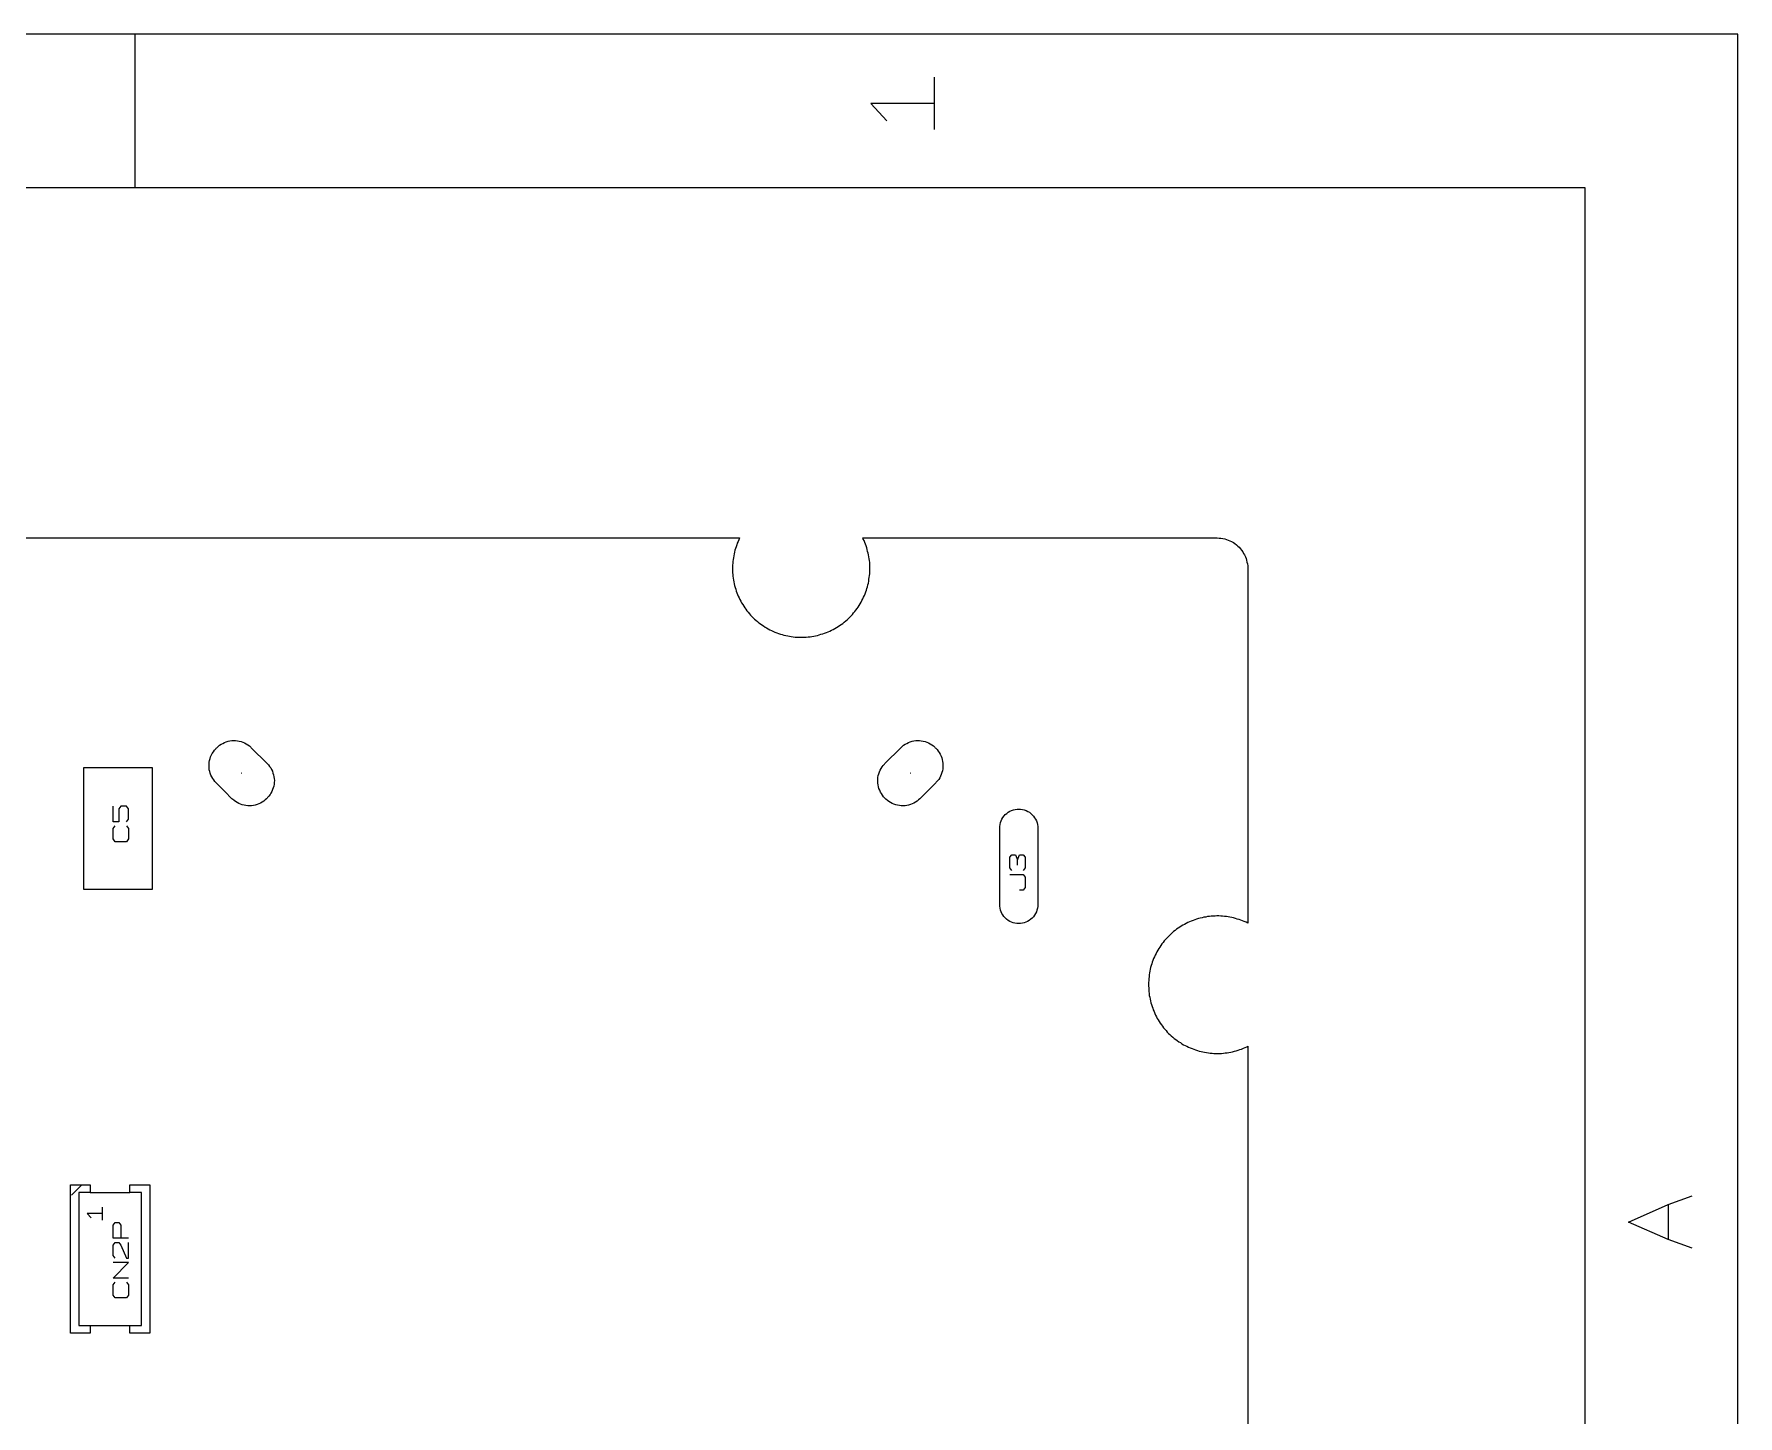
# Model space of a CAD drawing. Extents: x -93 to 502, y -337 to 504.
# Drawn here: x 185.3 to 501.1, y 247.6 to 503.6 of the extents above; entities that cross this region are included whole.
import ezdxf

# ---------------------------------------------------------------- set-up
doc = ezdxf.new("R2010")
doc.units = 0
doc.layers.add('1', color=1, linetype='CONTINUOUS')

msp = doc.modelspace()

# ---------------------------------------------------------------- linework, layer by layer
at = {"layer": '1'}
for p, q in [((501.08, 503.6), (-93.1, 503.6)), ((204, 503.6), (204, 475.32)), ((501.08, -336.68), (501.08, 503.6)), ((352.18, 485.9), (352.18, 495.6)), ((352.18, 490.75), (340.38, 490.75)), ((340.38, 490.75), (343.33, 487.5)), ((472.78, 475.12), (-64.8, 475.12)), ((472.78, 88.85), (472.78, 475.12)), ((94.15, 410.25), (316.08, 410.25)), ((315.13, 407.62), (315.05, 407.3)), ((315.2, 407.97), (315.13, 407.62)), ((315.3, 408.3), (315.2, 407.97)), ((315.43, 408.62), (315.3, 408.3)), ((315.53, 408.95), (315.43, 408.62)), ((315.65, 409.27), (315.53, 408.95)), ((315.8, 409.6), (315.65, 409.27)), ((315.93, 409.92), (315.8, 409.6)), ((316.08, 410.25), (315.93, 409.92)), ((338.98, 410.05), (338.9, 410.25)), ((338.9, 410.25), (404.58, 410.25)), ((339.13, 409.75), (338.98, 410.05)), ((339.25, 409.42), (339.13, 409.75)), ((339.4, 409.1), (339.25, 409.42)), ((339.5, 408.77), (339.4, 409.1)), ((339.63, 408.45), (339.5, 408.77)), ((339.73, 408.1), (339.63, 408.45)), ((339.8, 407.77), (339.73, 408.1)), ((339.9, 407.42), (339.8, 407.77)), ((339.98, 407.1), (339.9, 407.42)), ((404.58, 410.25), (404.93, 410.22)), ((404.93, 410.22), (405.28, 410.2)), ((405.28, 410.2), (405.63, 410.15)), ((405.63, 410.15), (405.98, 410.07)), ((405.98, 410.07), (406.3, 409.97)), ((406.3, 409.97), (406.63, 409.85)), ((406.63, 409.85), (406.95, 409.72)), ((406.95, 409.72), (407.25, 409.57)), ((407.25, 409.57), (407.58, 409.4)), ((407.58, 409.4), (407.85, 409.2)), ((407.85, 409.2), (408.13, 409)), ((408.13, 409), (408.4, 408.75)), ((408.4, 408.75), (408.65, 408.52)), ((408.65, 408.52), (408.88, 408.25)), ((408.88, 408.25), (409.1, 407.97)), ((409.1, 407.97), (409.3, 407.7)), ((409.3, 407.7), (409.48, 407.4)), ((409.48, 407.4), (409.65, 407.1)), ((314.78, 405.22), (314.75, 404.87)), ((314.75, 404.87), (314.75, 404.52)), ((314.75, 404.52), (314.75, 404.17)), ((314.75, 404.17), (314.78, 403.82)), ((314.8, 405.57), (314.78, 405.22)), ((314.83, 405.92), (314.8, 405.57)), ((314.88, 406.27), (314.83, 405.92)), ((314.93, 406.6), (314.88, 406.27)), ((314.98, 406.95), (314.93, 406.6)), ((315.05, 407.3), (314.98, 406.95)), ((340.03, 406.75), (339.98, 407.1)), ((340.08, 406.4), (340.03, 406.75)), ((340.13, 406.07), (340.08, 406.4)), ((340.18, 405.72), (340.13, 406.07)), ((340.2, 405.37), (340.18, 405.72)), ((340.2, 405.02), (340.2, 405.37)), ((340.23, 404.67), (340.2, 405.02)), ((340.2, 403.97), (340.23, 404.32)), ((340.23, 404.32), (340.23, 404.67)), ((409.65, 407.1), (409.8, 406.77)), ((409.8, 406.77), (409.93, 406.45)), ((409.93, 406.45), (410.03, 406.12)), ((410.03, 406.12), (410.1, 405.77)), ((410.1, 405.77), (410.18, 405.45)), ((410.18, 405.45), (410.23, 405.1)), ((410.23, 405.1), (410.25, 404.75)), ((410.25, 404.75), (410.25, 404.57)), ((410.25, 404.57), (410.25, 338.9)), ((314.78, 403.82), (314.8, 403.47)), ((314.8, 403.47), (314.83, 403.15)), ((314.83, 403.15), (314.88, 402.8)), ((314.88, 402.8), (314.93, 402.45)), ((314.93, 402.45), (315, 402.1)), ((315, 402.1), (315.08, 401.77)), ((315.08, 401.77), (315.15, 401.42)), ((315.15, 401.42), (315.25, 401.1)), ((315.25, 401.1), (315.35, 400.75)), ((339.68, 400.9), (339.78, 401.22)), ((339.78, 401.22), (339.85, 401.57)), ((339.85, 401.57), (339.93, 401.9)), ((339.93, 401.9), (340, 402.25)), ((340, 402.25), (340.05, 402.6)), ((340.05, 402.6), (340.1, 402.95)), ((340.1, 402.95), (340.15, 403.27)), ((340.15, 403.27), (340.18, 403.62)), ((340.18, 403.62), (340.2, 403.97)), ((315.35, 400.75), (315.45, 400.42)), ((315.45, 400.42), (315.58, 400.1)), ((315.58, 400.1), (315.7, 399.77)), ((315.7, 399.77), (315.83, 399.45)), ((315.83, 399.45), (315.98, 399.15)), ((315.98, 399.15), (316.13, 398.82)), ((316.13, 398.82), (316.3, 398.52)), ((316.3, 398.52), (316.45, 398.22)), ((316.45, 398.22), (316.65, 397.92)), ((316.65, 397.92), (316.83, 397.62)), ((338.23, 397.75), (338.4, 398.05)), ((338.4, 398.05), (338.58, 398.35)), ((338.58, 398.35), (338.75, 398.65)), ((338.75, 398.65), (338.9, 398.95)), ((338.9, 398.95), (339.05, 399.27)), ((339.05, 399.27), (339.2, 399.6)), ((339.2, 399.6), (339.33, 399.92)), ((339.33, 399.92), (339.45, 400.25)), ((339.45, 400.25), (339.58, 400.57)), ((339.58, 400.57), (339.68, 400.9)), ((316.83, 397.62), (317.03, 397.32)), ((317.03, 397.32), (317.23, 397.05)), ((317.23, 397.05), (317.43, 396.77)), ((317.43, 396.77), (317.65, 396.5)), ((317.65, 396.5), (317.88, 396.22)), ((317.88, 396.22), (318.1, 395.97)), ((318.1, 395.97), (318.35, 395.72)), ((318.35, 395.72), (318.6, 395.47)), ((318.6, 395.47), (318.85, 395.22)), ((318.85, 395.22), (319.1, 395)), ((319.1, 395), (319.38, 394.77)), ((319.38, 394.77), (319.65, 394.55)), ((335.45, 394.65), (335.73, 394.87)), ((335.73, 394.87), (335.98, 395.1)), ((335.98, 395.1), (336.23, 395.32)), ((336.23, 395.32), (336.48, 395.57)), ((336.48, 395.57), (336.73, 395.82)), ((336.73, 395.82), (336.98, 396.07)), ((336.98, 396.07), (337.2, 396.35)), ((337.2, 396.35), (337.43, 396.62)), ((337.43, 396.62), (337.63, 396.9)), ((337.63, 396.9), (337.83, 397.17)), ((337.83, 397.17), (338.03, 397.45)), ((338.03, 397.45), (338.23, 397.75)), ((319.65, 394.55), (319.93, 394.35)), ((319.93, 394.35), (320.2, 394.15)), ((320.2, 394.15), (320.48, 393.95)), ((320.48, 393.95), (320.78, 393.75)), ((320.78, 393.75), (321.08, 393.57)), ((321.08, 393.57), (321.38, 393.4)), ((321.38, 393.4), (321.7, 393.25)), ((321.7, 393.25), (322, 393.1)), ((322, 393.1), (322.33, 392.95)), ((322.33, 392.95), (322.63, 392.8)), ((322.63, 392.8), (322.95, 392.67)), ((322.95, 392.67), (323.3, 392.55)), ((323.3, 392.55), (323.63, 392.45)), ((323.63, 392.45), (323.95, 392.35)), ((323.95, 392.35), (324.28, 392.25)), ((324.28, 392.25), (324.63, 392.17)), ((324.63, 392.17), (324.98, 392.1)), ((324.98, 392.1), (325.3, 392.05)), ((325.3, 392.05), (325.65, 391.97)), ((325.65, 391.97), (326, 391.95)), ((326, 391.95), (326.35, 391.9)), ((326.35, 391.9), (326.7, 391.87)), ((326.7, 391.87), (327.05, 391.85)), ((327.05, 391.85), (327.38, 391.85)), ((327.38, 391.85), (327.73, 391.85)), ((327.73, 391.85), (328.08, 391.87)), ((328.08, 391.87), (328.43, 391.87)), ((328.43, 391.87), (328.78, 391.92)), ((328.78, 391.92), (329.13, 391.95)), ((329.13, 391.95), (329.48, 392)), ((329.48, 392), (329.8, 392.07)), ((329.8, 392.07), (330.15, 392.12)), ((330.15, 392.12), (330.5, 392.2)), ((330.5, 392.2), (330.83, 392.3)), ((330.83, 392.3), (331.15, 392.4)), ((331.15, 392.4), (331.5, 392.5)), ((331.5, 392.5), (331.83, 392.62)), ((331.83, 392.62), (332.15, 392.72)), ((332.15, 392.72), (332.48, 392.87)), ((332.48, 392.87), (332.8, 393)), ((332.8, 393), (333.1, 393.15)), ((333.1, 393.15), (333.43, 393.32)), ((333.43, 393.32), (333.73, 393.47)), ((333.73, 393.47), (334.03, 393.65)), ((334.03, 393.65), (334.33, 393.85)), ((334.33, 393.85), (334.6, 394.02)), ((334.6, 394.02), (334.9, 394.22)), ((334.9, 394.22), (335.18, 394.42)), ((335.18, 394.42), (335.45, 394.65)), ((221.28, 372.58), (221.63, 372.65)), ((221.63, 372.65), (221.98, 372.7)), ((221.98, 372.7), (222.3, 372.73)), ((222.3, 372.73), (222.65, 372.7)), ((222.65, 372.7), (223, 372.68)), ((223, 372.68), (223.35, 372.6)), ((223.35, 372.6), (223.7, 372.53)), ((348.03, 372.58), (348.38, 372.65)), ((348.38, 372.65), (348.73, 372.7)), ((348.73, 372.7), (349.05, 372.73)), ((349.05, 372.73), (349.4, 372.7)), ((349.4, 372.7), (349.75, 372.68)), ((349.75, 372.68), (350.1, 372.6)), ((350.1, 372.6), (350.45, 372.53)), ((217.95, 369.4), (218.05, 369.73)), ((218.05, 369.73), (218.2, 370.05)), ((218.2, 370.05), (218.35, 370.35)), ((218.35, 370.35), (218.55, 370.65)), ((218.55, 370.65), (218.75, 370.93)), ((218.75, 370.93), (218.98, 371.2)), ((218.98, 371.2), (219.08, 371.28)), ((219.08, 371.28), (219.18, 371.4)), ((219.18, 371.4), (219.43, 371.63)), ((219.43, 371.63), (219.7, 371.85)), ((219.7, 371.85), (220, 372.05)), ((220, 372.05), (220.3, 372.2)), ((220.3, 372.2), (220.63, 372.35)), ((220.63, 372.35), (220.95, 372.48)), ((220.95, 372.48), (221.28, 372.58)), ((223.7, 372.53), (224.03, 372.4)), ((224.03, 372.4), (224.35, 372.28)), ((224.35, 372.28), (224.65, 372.1)), ((224.65, 372.1), (224.95, 371.93)), ((224.95, 371.93), (225.23, 371.73)), ((225.23, 371.73), (225.48, 371.48)), ((225.48, 371.48), (225.58, 371.4)), ((225.58, 371.4), (228.53, 368.45)), ((343, 368.45), (345.93, 371.4)), ((345.93, 371.4), (346.18, 371.63)), ((346.18, 371.63), (346.45, 371.85)), ((346.45, 371.85), (346.75, 372.05)), ((346.75, 372.05), (347.05, 372.2)), ((347.05, 372.2), (347.38, 372.35)), ((347.38, 372.35), (347.7, 372.48)), ((347.7, 372.48), (348.03, 372.58)), ((350.45, 372.53), (350.78, 372.4)), ((350.78, 372.4), (351.1, 372.28)), ((351.1, 372.28), (351.4, 372.1)), ((351.4, 372.1), (351.7, 371.93)), ((351.7, 371.93), (351.98, 371.73)), ((351.98, 371.73), (352.23, 371.48)), ((352.23, 371.48), (352.33, 371.4)), ((352.33, 371.4), (352.43, 371.28)), ((352.43, 371.28), (352.68, 371.03)), ((352.68, 371.03), (352.9, 370.75)), ((352.9, 370.75), (353.08, 370.48)), ((353.08, 370.48), (353.25, 370.18)), ((353.25, 370.18), (353.4, 369.85)), ((353.4, 369.85), (353.53, 369.53)), ((353.53, 369.53), (353.63, 369.18)), ((207.25, 367.65), (194.5, 367.65)), ((194.5, 367.65), (194.5, 345.18)), ((207.25, 345.18), (207.25, 367.65)), ((217.75, 368.38), (217.8, 368.73)), ((217.75, 368.02), (217.75, 368.38)), ((217.78, 367.67), (217.75, 368.02)), ((217.8, 367.32), (217.78, 367.67)), ((217.8, 368.73), (217.85, 369.05)), ((217.88, 366.97), (217.8, 367.32)), ((217.85, 369.05), (217.95, 369.4)), ((217.98, 366.65), (217.88, 366.97)), ((218.1, 366.32), (217.98, 366.65)), ((218.25, 366), (218.1, 366.32)), ((223.8, 366.67), (223.78, 366.67)), ((223.78, 366.67), (223.78, 366.65)), ((223.78, 366.65), (223.8, 366.65)), ((223.8, 366.65), (223.8, 366.67)), ((228.53, 368.45), (228.75, 368.2)), ((228.75, 368.2), (228.98, 367.93)), ((228.98, 367.93), (229.18, 367.65)), ((229.18, 367.65), (229.33, 367.33)), ((229.33, 367.33), (229.48, 367.03)), ((229.48, 367.03), (229.6, 366.7)), ((229.6, 366.7), (229.7, 366.35)), ((229.7, 366.35), (229.78, 366.02)), ((341.78, 366.23), (341.85, 366.58)), ((341.85, 366.58), (341.98, 366.9)), ((341.98, 366.9), (342.13, 367.23)), ((342.13, 367.23), (342.28, 367.53)), ((342.28, 367.53), (342.48, 367.83)), ((342.48, 367.83), (342.68, 368.1)), ((342.68, 368.1), (342.9, 368.35)), ((342.9, 368.35), (343, 368.45)), ((347.73, 366.67), (347.7, 366.67)), ((347.7, 366.67), (347.7, 366.65)), ((347.7, 366.65), (347.73, 366.65)), ((347.73, 366.65), (347.73, 366.67)), ((353.45, 366.45), (353.33, 366.12)), ((353.58, 366.78), (353.45, 366.45)), ((353.65, 367.13), (353.58, 366.78)), ((353.63, 369.18), (353.7, 368.85)), ((353.73, 367.45), (353.65, 367.13)), ((353.7, 368.85), (353.75, 368.5)), ((353.75, 367.8), (353.73, 367.45)), ((353.75, 368.5), (353.75, 368.15)), ((353.75, 368.15), (353.75, 367.8)), ((218.43, 365.7), (218.25, 366)), ((218.63, 365.42), (218.43, 365.7)), ((218.83, 365.15), (218.63, 365.42)), ((219.08, 364.87), (218.83, 365.15)), ((220.68, 363.27), (219.08, 364.87)), ((222, 361.95), (220.68, 363.27)), ((229.4, 363.3), (229.23, 363)), ((229.53, 363.62), (229.4, 363.3)), ((229.65, 363.95), (229.53, 363.62)), ((229.73, 364.27), (229.65, 363.95)), ((229.8, 364.62), (229.73, 364.27)), ((229.78, 366.02), (229.83, 365.67)), ((229.83, 364.97), (229.8, 364.62)), ((229.83, 365.67), (229.85, 365.32)), ((229.85, 365.32), (229.83, 364.97)), ((341.68, 365.55), (341.7, 365.88)), ((341.68, 365.2), (341.68, 365.55)), ((341.68, 364.85), (341.68, 365.2)), ((341.73, 364.5), (341.68, 364.85)), ((341.7, 365.88), (341.78, 366.23)), ((341.8, 364.15), (341.73, 364.5)), ((341.9, 363.83), (341.8, 364.15)), ((342.03, 363.5), (341.9, 363.83)), ((342.18, 363.17), (342.03, 363.5)), ((342.35, 362.88), (342.18, 363.17)), ((351.1, 363.55), (349.5, 361.95)), ((352.43, 364.88), (351.1, 363.55)), ((352.53, 364.98), (352.43, 364.88)), ((352.75, 365.25), (352.53, 364.98)), ((352.98, 365.53), (352.75, 365.25)), ((353.15, 365.83), (352.98, 365.53)), ((353.33, 366.12), (353.15, 365.83)), ((200, 357.65), (200, 360.58)), ((201.4, 360.58), (201.05, 360.08)), ((201.05, 360.08), (201.05, 357.65)), ((202.48, 360.58), (201.4, 360.58)), ((202.83, 360.08), (202.48, 360.58)), ((202.83, 358.15), (202.83, 360.08)), ((222.1, 361.85), (222, 361.95)), ((222.38, 361.62), (222.1, 361.85)), ((222.65, 361.42), (222.38, 361.62)), ((222.95, 361.22), (222.65, 361.42)), ((223.25, 361.07), (222.95, 361.22)), ((223.58, 360.92), (223.25, 361.07)), ((223.9, 360.82), (223.58, 360.92)), ((224.23, 360.72), (223.9, 360.82)), ((224.58, 360.67), (224.23, 360.72)), ((224.93, 360.62), (224.58, 360.67)), ((225.28, 360.62), (224.93, 360.62)), ((225.63, 360.65), (225.28, 360.62)), ((225.98, 360.7), (225.63, 360.65)), ((226.3, 360.75), (225.98, 360.7)), ((226.65, 360.85), (226.3, 360.75)), ((226.98, 360.97), (226.65, 360.85)), ((227.28, 361.12), (226.98, 360.97)), ((227.6, 361.3), (227.28, 361.12)), ((227.88, 361.5), (227.6, 361.3)), ((228.15, 361.72), (227.88, 361.5)), ((228.4, 361.95), (228.15, 361.72)), ((228.53, 362.05), (228.4, 361.95)), ((228.6, 362.15), (228.53, 362.05)), ((228.83, 362.42), (228.6, 362.15)), ((229.05, 362.7), (228.83, 362.42)), ((229.23, 363), (229.05, 362.7)), ((342.55, 362.58), (342.35, 362.88)), ((342.75, 362.3), (342.55, 362.58)), ((343, 362.05), (342.75, 362.3)), ((343.1, 361.95), (343, 362.05)), ((343.2, 361.85), (343.1, 361.95)), ((343.45, 361.62), (343.2, 361.85)), ((343.73, 361.42), (343.45, 361.62)), ((344.03, 361.22), (343.73, 361.42)), ((344.35, 361.07), (344.03, 361.22)), ((344.65, 360.92), (344.35, 361.07)), ((345, 360.82), (344.65, 360.92)), ((345.33, 360.72), (345, 360.82)), ((345.68, 360.67), (345.33, 360.72)), ((346.03, 360.62), (345.68, 360.67)), ((346.38, 360.62), (346.03, 360.62)), ((346.73, 360.65), (346.38, 360.62)), ((347.05, 360.7), (346.73, 360.65)), ((347.4, 360.75), (347.05, 360.7)), ((347.73, 360.85), (347.4, 360.75)), ((348.08, 360.97), (347.73, 360.85)), ((348.38, 361.12), (348.08, 360.97)), ((348.68, 361.3), (348.38, 361.12)), ((348.98, 361.5), (348.68, 361.3)), ((349.25, 361.72), (348.98, 361.5)), ((349.5, 361.95), (349.25, 361.72)), ((367.13, 359.95), (367.48, 360)), ((367.48, 360), (367.8, 360.02)), ((367.8, 360.02), (368.15, 360)), ((368.15, 360), (368.5, 359.95)), ((201.05, 357.65), (200, 357.65)), ((200, 356.4), (200.35, 356.9)), ((202.48, 357.65), (202.83, 358.15)), ((202.48, 356.9), (202.83, 356.4)), ((364.28, 356.82), (364.33, 357.17)), ((364.28, 356.47), (364.28, 356.82)), ((364.33, 357.17), (364.43, 357.52)), ((364.43, 357.52), (364.53, 357.85)), ((364.53, 357.85), (364.68, 358.15)), ((364.68, 358.15), (364.88, 358.45)), ((364.88, 358.45), (365.08, 358.75)), ((365.08, 358.75), (365.3, 359)), ((365.3, 359), (365.58, 359.22)), ((365.58, 359.22), (365.85, 359.42)), ((365.85, 359.42), (366.15, 359.62)), ((366.15, 359.62), (366.48, 359.75)), ((366.48, 359.75), (366.8, 359.88)), ((366.8, 359.88), (367.13, 359.95)), ((368.5, 359.95), (368.83, 359.88)), ((368.83, 359.88), (369.15, 359.75)), ((369.15, 359.75), (369.48, 359.6)), ((369.48, 359.6), (369.78, 359.43)), ((369.78, 359.43), (370.05, 359.2)), ((370.05, 359.2), (370.3, 358.98)), ((370.3, 358.98), (370.55, 358.73)), ((370.55, 358.73), (370.75, 358.43)), ((370.75, 358.43), (370.93, 358.13)), ((370.93, 358.13), (371.08, 357.83)), ((371.08, 357.83), (371.2, 357.5)), ((371.2, 357.5), (371.28, 357.15)), ((371.28, 357.15), (371.33, 356.8)), ((200, 354.48), (200, 356.4)), ((200.35, 353.98), (200, 354.48)), ((202.48, 353.98), (200.35, 353.98)), ((202.83, 354.48), (202.48, 353.98)), ((202.83, 356.4), (202.83, 354.48)), ((364.28, 342.35), (364.28, 356.47)), ((371.33, 356.8), (371.35, 356.48)), ((371.35, 356.48), (371.35, 349.12)), ((366.18, 351.1), (366.53, 351.57)), ((366.18, 349.15), (366.18, 351.1)), ((366.53, 351.57), (367.23, 351.57)), ((367.23, 351.57), (367.6, 350.62)), ((367.6, 350.62), (367.95, 351.57)), ((367.6, 349.65), (367.6, 350.62)), ((367.95, 351.57), (368.65, 351.57)), ((368.65, 351.57), (369, 351.1)), ((369, 351.1), (369, 349.15)), ((366.53, 348.67), (366.18, 349.15)), ((366.18, 347.9), (368.65, 347.9)), ((369, 349.15), (368.65, 348.67)), ((368.65, 347.9), (369, 347.42)), ((369, 347.42), (369, 345.47)), ((371.35, 349.12), (371.35, 342.35)), ((194.5, 345.18), (207.25, 345.18)), ((368.65, 345), (367.95, 345)), ((369, 345.47), (368.65, 345)), ((364.28, 342.02), (364.28, 342.35)), ((364.33, 341.67), (364.28, 342.02)), ((364.4, 341.32), (364.33, 341.67)), ((364.53, 341), (364.4, 341.32)), ((371.18, 341.3), (371.08, 340.97)), ((371.28, 341.65), (371.18, 341.3)), ((371.33, 342), (371.28, 341.65)), ((371.35, 342.35), (371.33, 342)), ((364.68, 340.7), (364.53, 341)), ((364.85, 340.4), (364.68, 340.7)), ((365.05, 340.1), (364.85, 340.4)), ((365.3, 339.85), (365.05, 340.1)), ((365.55, 339.6), (365.3, 339.85)), ((365.83, 339.4), (365.55, 339.6)), ((366.13, 339.22), (365.83, 339.4)), ((366.45, 339.07), (366.13, 339.22)), ((366.78, 338.95), (366.45, 339.07)), ((367.1, 338.87), (366.78, 338.95)), ((367.45, 338.82), (367.1, 338.87)), ((367.8, 338.8), (367.45, 338.82)), ((368.13, 338.82), (367.8, 338.8)), ((368.48, 338.87), (368.13, 338.82)), ((368.8, 338.95), (368.48, 338.87)), ((369.13, 339.07), (368.8, 338.95)), ((369.45, 339.2), (369.13, 339.07)), ((369.75, 339.4), (369.45, 339.2)), ((370.03, 339.6), (369.75, 339.4)), ((370.3, 339.83), (370.03, 339.6)), ((370.53, 340.08), (370.3, 339.83)), ((370.73, 340.38), (370.53, 340.08)), ((370.93, 340.67), (370.73, 340.38)), ((371.08, 340.97), (370.93, 340.67)), ((397.33, 337.95), (397.05, 337.75)), ((397.63, 338.15), (397.33, 337.95)), ((397.93, 338.32), (397.63, 338.15)), ((398.23, 338.5), (397.93, 338.32)), ((398.53, 338.67), (398.23, 338.5)), ((398.83, 338.85), (398.53, 338.67)), ((399.15, 339), (398.83, 338.85)), ((399.45, 339.15), (399.15, 339)), ((399.78, 339.27), (399.45, 339.15)), ((400.1, 339.4), (399.78, 339.27)), ((400.43, 339.52), (400.1, 339.4)), ((400.75, 339.62), (400.43, 339.52)), ((401.1, 339.72), (400.75, 339.62)), ((401.43, 339.82), (401.1, 339.72)), ((401.78, 339.9), (401.43, 339.82)), ((402.1, 339.97), (401.78, 339.9)), ((402.45, 340.02), (402.1, 339.97)), ((402.8, 340.1), (402.45, 340.02)), ((403.15, 340.12), (402.8, 340.1)), ((403.48, 340.17), (403.15, 340.12)), ((403.83, 340.2), (403.48, 340.17)), ((404.18, 340.2), (403.83, 340.2)), ((404.53, 340.22), (404.18, 340.2)), ((404.88, 340.22), (404.53, 340.22)), ((405.23, 340.2), (404.88, 340.22)), ((405.58, 340.17), (405.23, 340.2)), ((405.93, 340.15), (405.58, 340.17)), ((406.28, 340.1), (405.93, 340.15)), ((406.6, 340.05), (406.28, 340.1)), ((406.95, 340), (406.6, 340.05)), ((407.3, 339.92), (406.95, 340)), ((407.63, 339.85), (407.3, 339.92)), ((407.98, 339.75), (407.63, 339.85)), ((408.3, 339.65), (407.98, 339.75)), ((408.63, 339.55), (408.3, 339.65)), ((408.95, 339.45), (408.63, 339.55)), ((409.28, 339.32), (408.95, 339.45)), ((409.6, 339.17), (409.28, 339.32)), ((409.93, 339.05), (409.6, 339.17)), ((410.25, 338.9), (409.93, 339.05)), ((394.15, 334.77), (393.95, 334.47)), ((394.35, 335.05), (394.15, 334.77)), ((394.55, 335.32), (394.35, 335.05)), ((394.78, 335.6), (394.55, 335.32)), ((395, 335.87), (394.78, 335.6)), ((395.23, 336.12), (395, 335.87)), ((395.48, 336.37), (395.23, 336.12)), ((395.73, 336.62), (395.48, 336.37)), ((395.98, 336.87), (395.73, 336.62)), ((396.23, 337.1), (395.98, 336.87)), ((396.5, 337.32), (396.23, 337.1)), ((396.78, 337.55), (396.5, 337.32)), ((397.05, 337.75), (396.78, 337.55)), ((392.55, 331.67), (392.45, 331.35)), ((392.68, 332), (392.55, 331.67)), ((392.8, 332.32), (392.68, 332)), ((392.95, 332.65), (392.8, 332.32)), ((393.1, 332.97), (392.95, 332.65)), ((393.25, 333.27), (393.1, 332.97)), ((393.4, 333.6), (393.25, 333.27)), ((393.58, 333.9), (393.4, 333.6)), ((393.75, 334.2), (393.58, 333.9)), ((393.95, 334.47), (393.75, 334.2)), ((391.9, 328.62), (391.88, 328.27)), ((391.95, 328.97), (391.9, 328.62)), ((391.98, 329.32), (391.95, 328.97)), ((392.05, 329.67), (391.98, 329.32)), ((392.1, 330), (392.05, 329.67)), ((392.18, 330.35), (392.1, 330)), ((392.25, 330.67), (392.18, 330.35)), ((392.35, 331.02), (392.25, 330.67)), ((392.45, 331.35), (392.35, 331.02)), ((391.88, 328.27), (391.85, 327.92)), ((391.85, 327.92), (391.85, 327.57)), ((391.85, 327.57), (391.85, 327.22)), ((391.85, 327.22), (391.88, 326.9)), ((391.88, 326.9), (391.88, 326.55)), ((391.88, 326.55), (391.93, 326.2)), ((391.93, 326.2), (391.95, 325.85)), ((391.95, 325.85), (392, 325.5)), ((392, 325.5), (392.08, 325.15)), ((392.08, 325.15), (392.13, 324.82)), ((392.13, 324.82), (392.2, 324.47)), ((392.2, 324.47), (392.3, 324.15)), ((392.3, 324.15), (392.4, 323.8)), ((392.4, 323.8), (392.5, 323.47)), ((392.5, 323.47), (392.63, 323.15)), ((392.63, 323.15), (392.73, 322.82)), ((392.73, 322.82), (392.88, 322.5)), ((392.88, 322.5), (393, 322.17)), ((393, 322.17), (393.15, 321.87)), ((393.15, 321.87), (393.33, 321.55)), ((393.33, 321.55), (393.48, 321.25)), ((393.48, 321.25), (393.65, 320.95)), ((393.65, 320.95), (393.85, 320.65)), ((393.85, 320.65), (394.03, 320.35)), ((394.03, 320.35), (394.23, 320.07)), ((394.23, 320.07), (394.43, 319.8)), ((394.43, 319.8), (394.65, 319.52)), ((394.65, 319.52), (394.88, 319.25)), ((394.88, 319.25), (395.1, 319)), ((395.1, 319), (395.33, 318.72)), ((395.33, 318.72), (395.58, 318.47)), ((395.58, 318.47), (395.83, 318.25)), ((395.83, 318.25), (396.08, 318)), ((396.08, 318), (396.35, 317.77)), ((396.35, 317.77), (396.63, 317.55)), ((396.63, 317.55), (396.9, 317.35)), ((396.9, 317.35), (397.18, 317.12)), ((397.18, 317.12), (397.45, 316.92)), ((397.45, 316.92), (397.75, 316.75)), ((397.75, 316.75), (398.05, 316.55)), ((398.05, 316.55), (398.35, 316.37)), ((398.35, 316.37), (398.65, 316.22)), ((398.65, 316.22), (398.95, 316.07)), ((398.95, 316.07), (399.28, 315.92)), ((399.28, 315.92), (399.6, 315.77)), ((399.6, 315.77), (399.93, 315.65)), ((409.43, 315.7), (409.75, 315.85)), ((409.75, 315.85), (410.05, 316)), ((410.05, 316), (410.25, 316.07)), ((410.25, 316.07), (410.25, 220.67)), ((399.93, 315.65), (400.25, 315.52)), ((400.25, 315.52), (400.58, 315.4)), ((400.58, 315.4), (400.9, 315.3)), ((400.9, 315.3), (401.23, 315.2)), ((401.23, 315.2), (401.58, 315.12)), ((401.58, 315.12), (401.9, 315.02)), ((401.9, 315.02), (402.25, 314.97)), ((402.25, 314.97), (402.6, 314.9)), ((402.6, 314.9), (402.95, 314.85)), ((402.95, 314.85), (403.28, 314.82)), ((403.28, 314.82), (403.63, 314.8)), ((403.63, 314.8), (403.98, 314.77)), ((403.98, 314.77), (404.33, 314.75)), ((404.33, 314.75), (404.68, 314.75)), ((404.68, 314.75), (405.03, 314.75)), ((405.03, 314.75), (405.38, 314.77)), ((405.38, 314.77), (405.73, 314.8)), ((405.73, 314.8), (406.08, 314.85)), ((406.08, 314.85), (406.4, 314.87)), ((406.4, 314.87), (406.75, 314.95)), ((406.75, 314.95), (407.1, 315)), ((407.1, 315), (407.43, 315.07)), ((407.43, 315.07), (407.78, 315.15)), ((407.78, 315.15), (408.1, 315.25)), ((408.1, 315.25), (408.45, 315.35)), ((408.45, 315.35), (408.78, 315.47)), ((408.78, 315.47), (409.1, 315.57)), ((409.1, 315.57), (409.43, 315.7)), ((192.08, 262.95), (192.08, 290.4)), ((192.08, 290.4), (192.2, 290.4)), ((192.2, 290.4), (195.75, 290.4)), ((194.05, 290.27), (192.23, 288.52)), ((195.75, 288.97), (193.63, 288.97)), ((193.63, 288.97), (193.63, 264.37)), ((195.75, 290.4), (195.75, 288.97)), ((195.75, 288.98), (203.1, 288.98)), ((203.1, 288.98), (203.1, 290.4)), ((203.1, 290.4), (206.63, 290.4)), ((205.23, 288.97), (203.1, 288.97)), ((205.23, 264.37), (205.23, 288.97)), ((206.63, 290.4), (206.78, 290.4)), ((206.78, 290.4), (206.78, 262.95)), ((488.15, 286.75), (492.58, 288.37)), ((198, 285.07), (195.18, 285.07)), ((195.18, 285.07), (195.88, 284.27)), ((198, 283.85), (198, 286.27)), ((480.78, 283.52), (488.15, 286.75)), ((488.15, 286.75), (488.15, 280.3)), ((200, 282.92), (200.35, 283.4)), ((200, 280.5), (200, 282.92)), ((200.35, 283.4), (201.05, 283.4)), ((201.05, 283.4), (201.4, 282.92)), ((201.4, 282.92), (201.4, 280.5)), ((488.15, 280.3), (480.78, 283.52)), ((202.83, 280.5), (200, 280.5)), ((200, 279.25), (200.35, 279.72)), ((200, 277.3), (200, 279.25)), ((200.35, 279.72), (201.05, 279.72)), ((201.05, 279.72), (201.4, 279.25)), ((201.4, 279.25), (202.48, 276.82)), ((202.83, 276.82), (202.83, 279.72)), ((492.58, 278.67), (488.15, 280.3)), ((200.35, 276.82), (200, 277.3)), ((200, 273.12), (202.83, 276.05)), ((202.83, 276.05), (200, 276.05)), ((202.48, 276.82), (202.83, 276.82)), ((202.83, 273.12), (200, 273.12)), ((200, 271.87), (200.35, 272.37)), ((200, 269.95), (200, 271.87)), ((202.48, 272.37), (202.83, 271.87)), ((202.83, 271.87), (202.83, 269.95)), ((200.35, 269.45), (200, 269.95)), ((202.48, 269.45), (200.35, 269.45)), ((202.83, 269.95), (202.48, 269.45)), ((192.2, 262.95), (192.08, 262.95)), ((195.75, 262.95), (192.2, 262.95)), ((193.63, 264.37), (195.75, 264.37)), ((195.75, 264.37), (195.75, 262.95)), ((195.75, 264.37), (203.1, 264.37)), ((203.1, 262.95), (203.1, 264.37)), ((203.1, 264.37), (205.23, 264.37)), ((206.63, 262.95), (203.1, 262.95)), ((206.78, 262.95), (206.63, 262.95))]:
    msp.add_line(p, q, dxfattribs=at)

doc.saveas('drawing.dxf')
